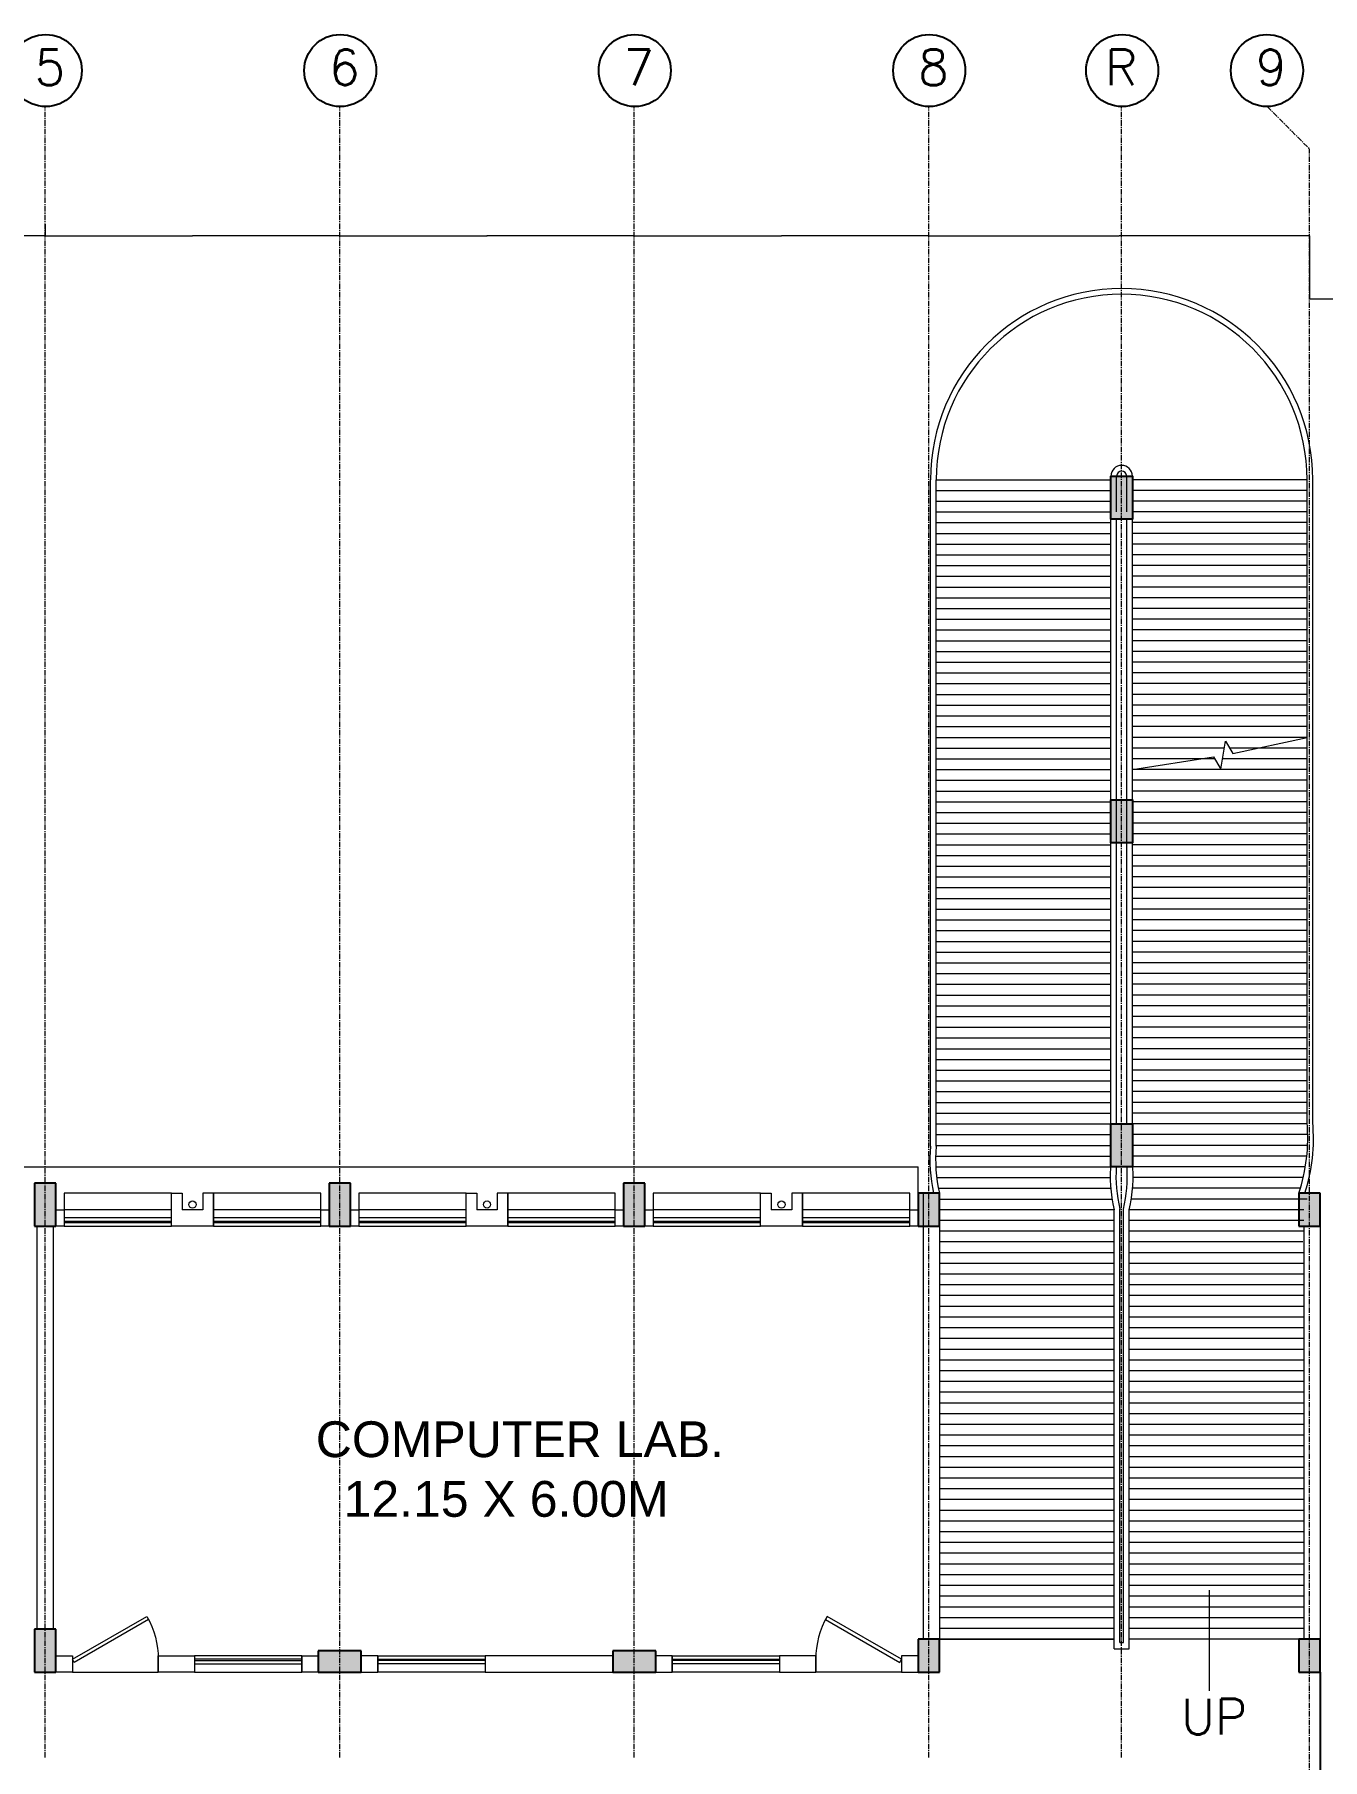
# Model space of a CAD drawing. Header units: inches. Extents: x 719368 to 6315912, y -2624014 to 446967.
# Drawn here: x 5460615 to 5478611, y -1987972 to -1963872 of the extents above; entities that cross this region are included whole.
import ezdxf
from ezdxf.lldxf.tags import DXFTag

# ---------------------------------------------------------------- set-up
doc = ezdxf.new("R2010")
doc.units = ezdxf.units.IN
doc.header["$LTSCALE"] = 20
doc.header["$MEASUREMENT"] = 0
doc.header["$PDMODE"] = 3
for name, pattern in [('CENTER', [2, 1.25, -0.25, 0.25, -0.25]), ('CENTER2', [1.125, 0.75, -0.125, 0.125, -0.125]), ('DASHED2', [0.375, 0.25, -0.125])]:
    doc.linetypes.add(name, pattern=pattern)
doc.layers.get('0').update_dxf_attribs({"color": 51, "lineweight": 30})
doc.layers.get('Defpoints').update_dxf_attribs({"lineweight": 25})
for name, color, linetype, lineweight in [('CLL LEV.', 252, 'Continuous', 18), ('COL HATCH', 254, 'Continuous', 5), ('COLUMN', 2, 'Continuous', 25), ('DIM', 7, 'Continuous', 13), ('DOOR', 43, 'Continuous', 13), ('ELEV.2', 250, 'Continuous', 20), ('FIXTURE', 15, 'DASHDOT', 9), ('GRID', 202, 'CENTER', 5), ('PROJ.', 30, 'DASHED2', 13), ('Railing', 34, 'Continuous', 20), ('ramp', 9, 'Continuous', 5), ('Text', 7, 'Continuous', 15), ('Ventilator', 6, 'DASHED', 20), ('WALL', 1, 'Continuous', 18), ('window', 71, 'Continuous', 18), ('Window-Wall', 7, 'Continuous', 20)]:
    doc.layers.add(name, color=color, linetype=linetype, lineweight=lineweight)
doc.layers.add('expension joint', color=248, linetype='Continuous')
doc.layers.add('grid text', color=140, linetype='Continuous')
doc.styles.add('L120', font='simplex.shx', dxfattribs={"height": 1})
doc.styles.add('Tabrej', font='romans.shx')
tags = doc.linetypes.add('DASHDOT', pattern=[1, 0.5, -0.25, 0, -0.25]).pattern_tags.tags
tags[10:11] = [DXFTag(74, 4), DXFTag(75, 0), DXFTag(340, '0'), DXFTag(46, 1.0), DXFTag(50, 0.0), DXFTag(44, 0.0), DXFTag(45, 0.0)]
tags[8:9] = [DXFTag(74, 4), DXFTag(75, 0), DXFTag(340, '0'), DXFTag(46, 1.0), DXFTag(50, 0.0), DXFTag(44, 0.0), DXFTag(45, 0.0)]
tags[6:7] = [DXFTag(74, 4), DXFTag(75, 0), DXFTag(340, '0'), DXFTag(46, 1.0), DXFTag(50, 0.0), DXFTag(44, 0.0), DXFTag(45, 0.0)]
tags[4:5] = [DXFTag(74, 4), DXFTag(75, 0), DXFTag(340, '0'), DXFTag(46, 1.0), DXFTag(50, 0.0), DXFTag(44, 0.0), DXFTag(45, 0.0)]
tags = doc.linetypes.add('DASHED', pattern=[0.75, 0.5, -0.25]).pattern_tags.tags
tags[6:7] = [DXFTag(74, 4), DXFTag(75, 0), DXFTag(340, '0'), DXFTag(46, 1.0), DXFTag(50, 0.0), DXFTag(44, 0.0), DXFTag(45, 0.0)]
tags[4:5] = [DXFTag(74, 4), DXFTag(75, 0), DXFTag(340, '0'), DXFTag(46, 1.0), DXFTag(50, 0.0), DXFTag(44, 0.0), DXFTag(45, 0.0)]
doc.dimstyles.new('Current Dim style', dxfattribs={"dimscale": 0.3, "dimtxt": 1.8, "dimasz": 1.199999999999999, "dimexe": 0.18, "dimexo": 1, "dimgap": 0.09, "dimtad": 0, "dimzin": 0, "dimdsep": 46, "dimtxsty": 'Tabrej', "dimcen": 0.09, "dimclrd": 256, "dimclre": 256, "dimclrt": 7, "dimadec": 0, "dimazin": 0, "dimtfac": 1, "dimtofl": 0, "dimtmove": 2, "dimatfit": 3, "dimfxl": 1, "dimtolj": 1, "dimtzin": 0, "dimlwd": -1, "dimlwe": -1, "dimarcsym": 1})
doc.dimstyles.new('DIM', dxfattribs={"dimtxt": 0.8, "dimasz": 0.4, "dimexe": 0.18, "dimexo": 0.0625, "dimgap": 0.1, "dimtad": 0, "dimdec": 3, "dimzin": 0, "dimdsep": 46, "dimtxsty": 'Tabrej', "dimcen": 0, "dimclrd": 251, "dimclre": 256, "dimclrt": 7, "dimadec": 0, "dimazin": 0, "dimtfac": 1, "dimtdec": 3, "dimtofl": 0, "dimtmove": 0, "dimatfit": 3, "dimfxl": 1, "dimtolj": 1, "dimtzin": 0, "dimlwd": -1, "dimlwe": -1, "dimarcsym": 0})

# ---------------------------------------------------------------- blocks, each defined once
blk = doc.blocks.new('1.5 M Window')
at = {"layer": 'CLL LEV.'}
for p, q in [((-0.2299999999995634, 0), (-0.4599999999991269, 0)), ((-0.4599999999991269, 0), (-0.4599999999991269, -1.5)), ((-0.4599999999991269, -1.5), (-0.2299999999995634, -1.5))]:
    blk.add_line(p, q, dxfattribs=at)
at = {"layer": 'window'}
for p, q in [((-0.0650000000005093, 0), (-0.0650000000005093, -1.5)), ((-0.0499999999992724, -1.5), (-0.0499999999992724, 0))]:
    blk.add_line(p, q, dxfattribs=at)
at = {"layer": 'Window-Wall'}
for p, q in [((0, 0), (-0.2299999999995634, 0)), ((-0.2299999999995634, 0), (-0.2299999999995634, -1.5)), ((-0.1149999999997817, 0), (-0.1149999999997817, -1.5)), ((0, -1.5), (0, 0)), ((-0.2299999999995634, -1.5), (0, -1.5))]:
    blk.add_line(p, q, dxfattribs=at)
blk = doc.blocks.new('New Shaft')
at = {"layer": 'FIXTURE'}
blk.add_circle((0.3274999999975989, -0.3024592772420078), 0.05, dxfattribs=at)
at = {"layer": 'WALL'}
for p, q in [((0.0349999999925785, 0), (0.6199999999971624, 0)), ((0.0349999999907595, -4.547e-13), (0.0349999999907595, -0.4599999999995817)), ((0.1849999999903957, -0.4600000000000364), (0.1849999999903957, -0.2300000000000182)), ((0.1849999999903957, -0.2299999999991655), (0.4699999999993452, -0.2299999999991087)), ((0.4699999999993452, -0.4599999999999796), (0.4699999999993452, -0.2299999999999613)), ((0.6199999999971624, -8.527e-13), (0.6199999999953434, -0.4600000000008322)), ((0.0349999999907595, -0.4599999999991269), (0.1849999999922147, -0.4599999999991269)), ((0.6199999999989814, -0.4599999999999796), (0.4699999999975262, -0.4599999999999796))]:
    blk.add_line(p, q, dxfattribs=at)
blk = doc.blocks.new('*U81')
for p, q in [((0, 0), (0, 5.999999999999999)), ((40, -1.474376176702208e-14), (40, 5.999999999999984))]:
    blk.add_line(p, q)
blk.add_lwpolyline([(0, 8.881784197001252e-16), (34.64101615137753, -20.00000000000001), (35.51601615137753, -18.48445554337724), (0.875, 1.515544456622766)], close=True)
blk.add_arc((0, 0), 40, 330.0000000000001, 359.9999999999999)
blk = doc.blocks.new('New Doors')
at = {"layer": 'DOOR'}
blk.add_line((0, 0.1799072477216317), (1.199381651477543, 0.1799072477216312), dxfattribs=at)
at = {"layer": 'DOOR', "xscale": 0.0299845412869386, "yscale": 0.0299845412869386, "zscale": 0.0299845412869386}
blk.add_blockref('*U81', (0, 0), dxfattribs=at)
blk = doc.blocks.new('VENTILATOR')
at = {"layer": 'Ventilator', "ltscale": 0.02}
for p, q in [((-0.180000000000291, -1.5), (-0.180000000000291, 0)), ((-0.1649999999990541, 0), (-0.1649999999990541, -1.5))]:
    blk.add_line(p, q, dxfattribs=at)
at = {"layer": 'Window-Wall'}
for p, q in [((-0.2299999999995634, 0), (0, 0)), ((-0.2299999999995634, -1.5), (-0.2299999999995634, 0)), ((-0.1149999999997817, 0), (-0.1149999999997817, -1.5)), ((0, 0), (0, -1.5)), ((-0.2299999999995634, -1.5), (0, -1.5))]:
    blk.add_line(p, q, dxfattribs=at)
blk = doc.blocks.new('C2')
at = {"layer": 'COLUMN'}
h = blk.add_hatch(color=7, dxfattribs=at)
h.dxf.hatch_style = 1
h.paths.add_polyline_path([(0.2999999999992724, 0), (0, 0), (0, -0.599999999999909), (0.2999999999992724, -0.599999999999909)])
for p, q in [((0, 0), (0, -0.599999999999909)), ((0.2999999999992724, 0), (0, 0)), ((0.2999999999992724, -0.599999999999909), (0.2999999999992724, 0)), ((0, -0.599999999999909), (0.2999999999992724, -0.599999999999909))]:
    blk.add_line(p, q, dxfattribs=at)
blk = doc.blocks.new('CU')
at = {"layer": 'WALL', "linetype": 'CENTER2'}
h = blk.add_hatch(color=256, dxfattribs=at)
h.dxf.hatch_style = 1
h.paths.add_polyline_path([(0, 0.0350000000000001), (0, -0.2650000000000004), (0.4600000000000364, -0.2650000000000004), (0.4600000000000364, 0.035)])
at = {"layer": 'COLUMN', "linetype": 'CENTER2'}
blk.add_lwpolyline([(0, 0.0350000000000001), (0, -0.2650000000000004), (0.4600000000000364, -0.2650000000000004), (0.4600000000000364, 0.035), (0, 0.0350000000000001)], dxfattribs=at)
blk = doc.blocks.new('RAMP')
at = {"layer": 'COL HATCH'}
h = blk.add_hatch(color=256, dxfattribs=at)
h.dxf.hatch_style = 1
h.paths.add_polyline_path([(2.544999999999845, -5.549940999704603), (2.844999999999573, -5.549940999704603), (2.844999999999573, -6.149940999704512), (2.544999999999845, -6.149940999704512)])
h = blk.add_hatch(color=256, dxfattribs=at)
h.dxf.hatch_style = 1
h.paths.add_polyline_path([(2.544999999999845, -10.07496367882933), (2.844999999999573, -10.07496367882933), (2.844999999999573, -10.67496367882924), (2.544999999999845, -10.67496367882924)])
h = blk.add_hatch(color=256, dxfattribs=at)
h.dxf.hatch_style = 1
h.paths.add_polyline_path([(2.544999999999845, -14.59994099970365), (2.844999999999573, -14.59994099970365), (2.844999999999573, -15.19994099970356), (2.544999999999845, -15.19994099970356)])
at = {"layer": 'COLUMN'}
for points in [[(2.544999999999845, -5.549940999704603), (2.844999999999573, -5.549940999704603), (2.844999999999573, -6.149940999704512), (2.544999999999845, -6.149940999704512)], [(2.544999999999845, -10.07496367882933), (2.844999999999573, -10.07496367882933), (2.844999999999573, -10.67496367882924), (2.544999999999845, -10.67496367882924)], [(2.544999999999845, -14.59994099970433), (2.844999999999573, -14.59994099970433), (2.844999999999573, -15.19994099970447), (2.544999999999845, -15.19994099970447)]]:
    blk.add_lwpolyline(points, close=True, dxfattribs=at)
at = {"layer": 'DIM'}
blk.add_line((2.844999999999573, -14.89998635795379), (2.844999999999573, -14.89994099970451), dxfattribs=at)
at = {"layer": 'DIM', "linetype": 'Continuous'}
blk.add_lwpolyline([(2.845000000000027, -9.649940999704057), (3.97939203238343, -9.471235521953957), (4.079054536160356, -9.643758818280247), (4.148154396251584, -9.251314148179944), (4.247816900059433, -9.423837444500776), (5.285000000000537, -9.19994099970424)], dxfattribs=at)
at = {"layer": 'Railing'}
for p, q in [((0.02499999999986358, -14.90927901941402), (0.02499999999986358, -5.599940999704557)), ((0.1049999999997908, -14.91311519592384), (0.1049999999993361, -5.59994099970433)), ((2.5450000000003, -14.66998635795377), (2.5450000000003, -5.549940999704603)), ((2.625000000000227, -6.049940999704603), (2.625000000000682, -5.549940999704603)), ((2.765000000000555, -6.049940999704603), (2.7650000000001, -5.549940999704603)), ((2.844999999999573, -14.66998635795377), (2.844999999999573, -5.549940999704603)), ((5.285000000000082, -14.58274821345273), (5.284999999999627, -5.59994099970433)), ((5.365000000000009, -14.5791782044773), (5.364999999999554, -5.59994099970433)), ((2.625000000000227, -14.59994099970478), (2.625000000000682, -6.149940999704512)), ((2.764999999999645, -14.59994099970478), (2.7650000000001, -6.149940999704512)), ((2.590000000000373, -21.93466694166406), (2.590000000002192, -15.7999409997046)), ((2.6700000000003, -21.84766694166407), (2.670000000002119, -15.7906936673771)), ((2.719999999999573, -21.84766694166316), (2.720000000001392, -15.79069366735663)), ((2.7999999999995, -21.93466694166315), (2.800000000001319, -15.7999409997046)), ((2.670000000002119, -21.84766694166407), (2.719999999999573, -21.84766694166362)), ((2.590000000000373, -21.93466694166406), (2.7999999999995, -21.93466694166315))]:
    blk.add_line(p, q, dxfattribs=at)
for centre, radius, start, end in [((2.694999999999936, -5.599940999704557), 2.670000000000146, 0, 180), ((2.694999999999936, -5.599940999704557), 2.590000000000146, 0, 180), ((2.694999999999936, -5.549940999704603), 0.149999999999709, 0, 180), ((2.694999999999936, -5.549940999704603), 0.06999999999970896, 0, 180), ((2.097740560993998, -15.10657632476293), 2.082109425531868, 174.5625870275949, 192.8598835773502), ((2.097740560993998, -15.10657632476293), 2.002109425531868, 174.4549341612669, 193.3830958196386), ((4.617740563830239, -15.32728363351177), 2.082109425531868, 174.5625878510982, 193.122318405068), ((0.7722594361696338, -15.32728363351177), 2.082109425531868, 346.8776815949603, 5.437412148901779), ((4.617740563830239, -15.32728363351177), 2.002109425531868, 176.3532842853824, 193.3830958196386), ((0.7722594361696338, -15.32728363351177), 2.002109425531868, 346.6169041809775, 3.646715714617573)]:
    blk.add_arc(centre, radius, start, end, dxfattribs=at)
at = {"layer": 'Railing', "linetype": 'Continuous'}
for radius, start, end in [(2.430915487403155, 341.5595069529049, 5.152002117806886), (2.510915487403155, 342.1671384378512, 5.069209617217692)]:
    blk.add_arc((2.863905474404646, -14.80104023123633), radius, start, end, dxfattribs=at)
at = {"layer": 'ramp', "linetype": 'DASHED'}
for p, q in [((0.1049999999997908, -5.59994099970433), (2.5450000000003, -5.59994099970433)), ((0.1049999999997908, -5.749940999704421), (2.5450000000003, -5.749940999704421)), ((5.285000000000082, -5.59994099970433), (2.844999999999573, -5.59994099970433)), ((5.285000000000082, -5.749940999704421), (2.844999999999573, -5.749940999704421)), ((0.1049999999997908, -5.899940999704512), (2.5450000000003, -5.899940999704512)), ((5.285000000000082, -5.899940999704512), (2.844999999999573, -5.899940999704512)), ((0.1049999999997908, -6.049940999704603), (2.5450000000003, -6.049940999704603)), ((0.1049999999997908, -6.199940999704239), (2.5450000000003, -6.199940999704239)), ((5.285000000000082, -6.049940999704603), (2.844999999999573, -6.049940999704603)), ((5.285000000000082, -6.199940999704239), (2.844999999999573, -6.199940999704239)), ((0.1049999999997908, -6.34994099970433), (2.5450000000003, -6.34994099970433)), ((0.1049999999997908, -6.499940999704421), (2.5450000000003, -6.499940999704421)), ((5.285000000000082, -6.34994099970433), (2.844999999999573, -6.34994099970433)), ((5.285000000000082, -6.499940999704421), (2.844999999999573, -6.499940999704421)), ((0.1049999999997908, -6.649940999704512), (2.5450000000003, -6.649940999704512)), ((5.285000000000082, -6.649940999704512), (2.844999999999573, -6.649940999704512)), ((0.1049999999997908, -6.799940999704603), (2.5450000000003, -6.799940999704603)), ((0.1049999999997908, -6.949940999704239), (2.5450000000003, -6.949940999704239)), ((5.285000000000082, -6.799940999704603), (2.844999999999573, -6.799940999704603)), ((5.285000000000082, -6.949940999704239), (2.844999999999573, -6.949940999704239)), ((0.1049999999997908, -7.09994099970433), (2.5450000000003, -7.09994099970433)), ((5.285000000000082, -7.09994099970433), (2.844999999999573, -7.09994099970433)), ((0.1049999999997908, -7.249940999704421), (2.5450000000003, -7.249940999704421)), ((0.1049999999997908, -7.399940999704512), (2.5450000000003, -7.399940999704512)), ((5.285000000000082, -7.249940999704421), (2.844999999999573, -7.249940999704421)), ((5.285000000000082, -7.399940999704512), (2.844999999999573, -7.399940999704512)), ((0.1049999999997908, -7.549940999704603), (2.5450000000003, -7.549940999704603)), ((0.1049999999997908, -7.699940999704239), (2.5450000000003, -7.699940999704239)), ((5.285000000000082, -7.549940999704603), (2.844999999999573, -7.549940999704603)), ((5.285000000000082, -7.699940999704239), (2.844999999999573, -7.699940999704239)), ((0.1049999999997908, -7.84994099970433), (2.5450000000003, -7.84994099970433)), ((5.285000000000082, -7.84994099970433), (2.844999999999573, -7.84994099970433)), ((0.1049999999997908, -7.999940999704421), (2.5450000000003, -7.999940999704421)), ((0.1049999999997908, -8.149940999704512), (2.5450000000003, -8.149940999704512)), ((5.285000000000082, -7.999940999704421), (2.844999999999573, -7.999940999704421)), ((5.285000000000082, -8.149940999704512), (2.844999999999573, -8.149940999704512)), ((0.1049999999997908, -8.299940999704603), (2.5450000000003, -8.299940999704603)), ((5.285000000000082, -8.299940999704603), (2.844999999999573, -8.299940999704603)), ((0.1049999999997908, -8.44994099970424), (2.5450000000003, -8.44994099970424)), ((0.1049999999997908, -8.59994099970433), (2.5450000000003, -8.59994099970433)), ((5.285000000000082, -8.44994099970424), (2.844999999999573, -8.44994099970424)), ((5.285000000000082, -8.59994099970433), (2.844999999999573, -8.59994099970433)), ((0.1049999999997908, -8.749940999704421), (2.5450000000003, -8.749940999704421)), ((0.1049999999997908, -8.899940999704512), (2.5450000000003, -8.899940999704512)), ((5.285000000000082, -8.749940999704421), (2.844999999999573, -8.749940999704421)), ((5.285000000000082, -8.899940999704512), (2.844999999999573, -8.899940999704512)), ((0.1049999999997908, -9.049940999704603), (2.5450000000003, -9.049940999704603)), ((5.285000000000082, -9.049940999704603), (2.844999999999573, -9.049940999704603)), ((0.1049999999997908, -9.19994099970424), (2.5450000000003, -9.19994099970424)), ((0.1049999999997908, -9.34994099970433), (2.5450000000003, -9.34994099970433)), ((5.285000000000082, -9.19994099970424), (2.844999999999573, -9.19994099970424)), ((4.1307886319521, -9.34994099970433), (2.844999999999573, -9.34994099970433)), ((0.1049999999997908, -9.499940999704421), (2.5450000000003, -9.499940999704421)), ((3.995974487307876, -9.499940999704421), (2.844999999999573, -9.499940999704421)), ((0.1049999999997908, -9.649940999704512), (2.5450000000003, -9.649940999704512)), ((0.1049999999997908, -9.799940999704603), (2.5450000000003, -9.799940999704603)), ((0.1049999999997908, -9.94994099970424), (2.5450000000003, -9.94994099970424)), ((0.1049999999997908, -10.09994099970433), (2.5450000000003, -10.09994099970433)), ((0.1049999999997908, -10.24994099970442), (2.5450000000003, -10.24994099970442)), ((0.1049999999997908, -10.39994099970451), (2.5450000000003, -10.39994099970451)), ((0.1049999999997908, -10.5499409997046), (2.5450000000003, -10.5499409997046)), ((0.1049999999997908, -10.69994099970424), (2.5450000000003, -10.69994099970424)), ((0.1049999999997908, -10.84994099970433), (2.5450000000003, -10.84994099970433)), ((0.1049999999997908, -10.99994099970442), (2.5450000000003, -10.99994099970442)), ((0.1049999999997908, -11.14994099970451), (2.5450000000003, -11.14994099970451)), ((0.1049999999997908, -11.2999409997046), (2.5450000000003, -11.2999409997046)), ((0.1049999999997908, -11.44994099970424), (2.5450000000003, -11.44994099970424)), ((0.1049999999997908, -11.59994099970433), (2.5450000000003, -11.59994099970433)), ((0.1049999999997908, -11.74994099970442), (2.5450000000003, -11.74994099970442)), ((0.1049999999997908, -11.89994099970451), (2.5450000000003, -11.89994099970451)), ((0.1049999999997908, -12.0499409997046), (2.5450000000003, -12.0499409997046)), ((0.1049999999997908, -12.19994099970424), (2.5450000000003, -12.19994099970424)), ((0.1049999999997908, -12.34994099970433), (2.5450000000003, -12.34994099970433)), ((0.1049999999997908, -12.49994099970442), (2.5450000000003, -12.49994099970442)), ((0.1049999999997908, -12.64994099970451), (2.5450000000003, -12.64994099970451)), ((0.1049999999997908, -12.7999409997046), (2.5450000000003, -12.7999409997046)), ((0.1049999999997908, -12.94994099970424), (2.5450000000003, -12.94994099970424)), ((0.1049999999997908, -13.09994099970433), (2.5450000000003, -13.09994099970433)), ((0.1049999999997908, -13.24994099970442), (2.5450000000003, -13.24994099970442)), ((0.1049999999997908, -13.39994099970451), (2.5450000000003, -13.39994099970451)), ((0.1049999999997908, -13.5499409997046), (2.5450000000003, -13.5499409997046)), ((0.1049999999997908, -13.69994099970469), (2.5450000000003, -13.69994099970469)), ((0.1049999999997908, -13.84994099970478), (2.5450000000003, -13.84994099970478)), ((0.1049999999997908, -13.99994099970442), (2.5450000000003, -13.99994099970442)), ((0.1049999999997908, -14.14994099970451), (2.5450000000003, -14.14994099970451)), ((0.1049999999997908, -14.2999409997046), (2.5450000000003, -14.2999409997046)), ((0.1049999999997908, -14.44994099970469), (2.5450000000003, -14.44994099970469)), ((0.1049999999997908, -14.59994099970478), (2.5450000000003, -14.59994099970478)), ((0.1049999999997908, -14.74994099970442), (2.5450000000003, -14.74994099970442)), ((0.1049999999997908, -14.89994099970451), (2.5450000000003, -14.89994099970451)), ((0.1049999999997908, -15.0499409997046), (2.5450000000003, -15.0499409997046)), ((0.1049999999997908, -15.19994099970469), (2.539528949604801, -15.19994099970469)), ((0.1104771695952422, -15.34994099970478), (2.535754419868908, -15.34994099970478)), ((0.1346546269830924, -15.49994099970442), (2.5450000000003, -15.49994099970442)), ((0.1499999999998636, -15.64994099970451), (2.560783616314666, -15.64994099970451)), ((2.590000000000373, -15.7999409997046), (0.1499999999998636, -15.7999409997046)), ((2.590000000000373, -15.94994099970469), (0.1499999999998636, -15.94994099970469)), ((2.590000000000373, -16.09994099970478), (0.1499999999998636, -16.09994099970478)), ((2.590000000000373, -16.24994099970488), (0.1499999999998636, -16.24994099970488)), ((2.590000000000373, -16.39994099970451), (0.1499999999998636, -16.39994099970451)), ((2.590000000000373, -16.5499409997046), (0.1499999999998636, -16.5499409997046)), ((2.590000000000373, -16.69994099970469), (0.1499999999998636, -16.69994099970469)), ((2.590000000000373, -16.84994099970478), (0.1499999999998636, -16.84994099970478)), ((2.590000000000373, -16.99994099970488), (0.1499999999998636, -16.99994099970488)), ((2.590000000000373, -17.14994099970451), (0.1499999999998636, -17.14994099970451)), ((2.590000000000373, -17.2999409997046), (0.1499999999998636, -17.2999409997046)), ((2.590000000000373, -17.44994099970469), (0.1499999999998636, -17.44994099970469)), ((2.590000000000373, -17.59994099970478), (0.1499999999998636, -17.59994099970478)), ((2.590000000000373, -17.74994099970488), (0.1499999999998636, -17.74994099970488)), ((2.590000000000373, -17.89994099970451), (0.1499999999998636, -17.89994099970451)), ((2.590000000000373, -18.0499409997046), (0.1499999999998636, -18.0499409997046)), ((2.590000000000373, -18.19994099970469), (0.1499999999998636, -18.19994099970469)), ((2.590000000000373, -18.34994099970478), (0.1499999999998636, -18.34994099970478)), ((2.590000000000373, -18.49994099970488), (0.1499999999998636, -18.49994099970488)), ((2.590000000000373, -18.64994099970451), (0.1499999999998636, -18.64994099970451)), ((2.590000000000373, -18.7999409997046), (0.1499999999998636, -18.7999409997046)), ((2.590000000000373, -18.94994099970469), (0.1499999999998636, -18.94994099970469)), ((2.590000000000373, -19.09994099970478), (0.1499999999998636, -19.09994099970478)), ((2.590000000000373, -19.24994099970488), (0.1499999999998636, -19.24994099970488)), ((2.590000000000373, -19.39994099970451), (0.1499999999998636, -19.39994099970451)), ((2.590000000000373, -19.5499409997046), (0.1499999999998636, -19.5499409997046)), ((2.590000000000373, -19.69994099970469), (0.1499999999998636, -19.69994099970469)), ((2.590000000000373, -19.84994099970478), (0.1499999999998636, -19.84994099970478)), ((2.590000000000373, -19.99994099970488), (0.1499999999998636, -19.99994099970488)), ((2.590000000000373, -20.14994099970451), (0.1499999999998636, -20.14994099970451)), ((2.590000000000373, -20.2999409997046), (0.1499999999998636, -20.2999409997046)), ((2.590000000000373, -20.44994099970469), (0.1499999999998636, -20.44994099970469)), ((2.590000000000373, -20.59994099970478), (0.1499999999998636, -20.59994099970478)), ((2.590000000000373, -20.74994099970488), (0.1499999999998636, -20.74994099970488)), ((2.590000000000373, -20.89994099970451), (0.1499999999998636, -20.89994099970451)), ((2.590000000000373, -21.0499409997046), (0.1499999999998636, -21.0499409997046)), ((2.590000000000373, -21.19994099970469), (0.1499999999998636, -21.19994099970469)), ((2.590000000000373, -21.34994099970478), (0.1499999999998636, -21.34994099970478)), ((2.590000000000373, -21.49994099970488), (0.1499999999998636, -21.49994099970488)), ((2.590000000000373, -21.64994099970451), (0.1499999999998636, -21.64994099970451)), ((0.1499999999998636, -21.7999409997046), (2.590000000000373, -21.7999409997046)), ((2.590000000000373, -21.7999409997046), (0.1499999999998636, -21.7999409997046))]:
    blk.add_line(p, q, dxfattribs=at)
at = {"layer": 'ramp'}
for p, q in [((5.285000000000082, -9.34994099970433), (4.205128724792985, -9.34994099970433)), ((5.285000000000082, -9.499940999704421), (4.104377318961042, -9.499940999704421)), ((5.285000000000082, -9.649940999704512), (2.844999999999573, -9.649940999704512)), ((5.285000000000082, -9.799940999704603), (2.844999999999573, -9.799940999704603)), ((5.285000000000082, -9.94994099970424), (2.844999999999573, -9.94994099970424)), ((5.285000000000082, -10.09994099970433), (2.844999999999573, -10.09994099970433)), ((5.285000000000082, -10.24994099970442), (2.844999999999573, -10.24994099970442)), ((5.285000000000082, -10.39994099970451), (2.844999999999573, -10.39994099970451)), ((5.285000000000082, -10.5499409997046), (2.844999999999573, -10.5499409997046)), ((5.285000000000082, -10.69994099970424), (2.844999999999573, -10.69994099970424)), ((5.285000000000082, -10.84994099970433), (2.844999999999573, -10.84994099970433)), ((5.285000000000082, -10.99994099970442), (2.844999999999573, -10.99994099970442)), ((5.285000000000082, -11.14994099970451), (2.844999999999573, -11.14994099970451)), ((5.285000000000082, -11.2999409997046), (2.844999999999573, -11.2999409997046)), ((5.285000000000082, -11.44994099970424), (2.844999999999573, -11.44994099970424)), ((5.285000000000082, -11.59994099970433), (2.844999999999573, -11.59994099970433)), ((5.285000000000082, -11.74994099970442), (2.844999999999573, -11.74994099970442)), ((5.285000000000082, -11.89994099970451), (2.844999999999573, -11.89994099970451)), ((5.285000000000082, -12.0499409997046), (2.844999999999573, -12.0499409997046)), ((5.285000000000082, -12.19994099970424), (2.844999999999573, -12.19994099970424)), ((5.285000000000082, -12.34994099970433), (2.844999999999573, -12.34994099970433)), ((5.285000000000082, -12.49994099970442), (2.844999999999573, -12.49994099970442)), ((5.285000000000082, -12.64994099970451), (2.844999999999573, -12.64994099970451)), ((5.285000000000082, -12.7999409997046), (2.844999999999573, -12.7999409997046)), ((5.285000000000082, -12.94994099970424), (2.844999999999573, -12.94994099970424)), ((5.285000000000082, -13.09994099970433), (2.844999999999573, -13.09994099970433)), ((5.285000000000082, -13.24994099970442), (2.844999999999573, -13.24994099970442)), ((5.285000000000082, -13.39994099970451), (2.844999999999573, -13.39994099970451)), ((5.285000000000082, -13.5499409997046), (2.844999999999573, -13.5499409997046)), ((5.285000000000082, -13.69994099970469), (2.844999999999573, -13.69994099970469)), ((5.285000000000082, -13.84994099970478), (2.844999999999573, -13.84994099970478)), ((5.285000000000082, -13.99994099970442), (2.844999999999573, -13.99994099970442)), ((5.285000000000082, -14.14994099970451), (2.844999999999573, -14.14994099970451)), ((5.285000000000082, -14.2999409997046), (2.844999999999573, -14.2999409997046)), ((5.285000000000082, -14.44994099970469), (2.844999999999573, -14.44994099970469)), ((5.285000000000082, -14.59994099970478), (2.844999999999573, -14.59994099970478)), ((5.294283834955195, -14.74994099970442), (2.844999999999573, -14.74994099970442)), ((5.292808260621541, -14.89994099970451), (2.844999999999573, -14.89994099970451)), ((5.285000000000082, -15.0499409997046), (2.844999999999573, -15.0499409997046)), ((5.261868836053736, -15.19994099970469), (2.850471050395072, -15.19994099970469)), ((5.232039350111563, -15.34994099970478), (2.854245580130964, -15.34994099970478)), ((5.285000000000082, -15.64994099970451), (2.829216383685207, -15.64994099970451)), ((5.192185488220048, -15.49994099970442), (2.844999999999573, -15.49994099970442)), ((5.240000000000009, -15.7999409997046), (2.7999999999995, -15.7999409997046)), ((5.240000000000009, -15.94994099970469), (2.7999999999995, -15.94994099970469)), ((5.240000000000009, -16.09994099970478), (2.7999999999995, -16.09994099970478)), ((5.228720270113854, -16.24994099970488), (2.7999999999995, -16.24994099970488)), ((5.240000000000009, -16.39994099970451), (2.7999999999995, -16.39994099970451)), ((5.240000000000009, -16.5499409997046), (2.7999999999995, -16.5499409997046)), ((5.240000000000009, -16.69994099970469), (2.7999999999995, -16.69994099970469)), ((5.240000000000009, -16.84994099970478), (2.7999999999995, -16.84994099970478)), ((5.240000000000009, -16.99994099970488), (2.7999999999995, -16.99994099970488)), ((5.240000000000009, -17.14994099970451), (2.7999999999995, -17.14994099970451)), ((5.240000000000009, -17.2999409997046), (2.7999999999995, -17.2999409997046)), ((5.240000000000009, -17.44994099970469), (2.7999999999995, -17.44994099970469)), ((5.240000000000009, -17.59994099970478), (2.7999999999995, -17.59994099970478)), ((5.240000000000009, -17.74994099970488), (2.7999999999995, -17.74994099970488)), ((5.240000000000009, -17.89994099970451), (2.7999999999995, -17.89994099970451)), ((5.240000000000009, -18.0499409997046), (2.7999999999995, -18.0499409997046)), ((5.240000000000009, -18.19994099970469), (2.7999999999995, -18.19994099970469)), ((5.240000000000009, -18.34994099970478), (2.7999999999995, -18.34994099970478)), ((5.240000000000009, -18.49994099970488), (2.7999999999995, -18.49994099970488)), ((5.240000000000009, -18.64994099970451), (2.7999999999995, -18.64994099970451)), ((5.240000000000009, -18.7999409997046), (2.7999999999995, -18.7999409997046)), ((5.240000000000009, -18.94994099970469), (2.7999999999995, -18.94994099970469)), ((5.240000000000009, -19.09994099970478), (2.7999999999995, -19.09994099970478)), ((5.240000000000009, -19.24994099970488), (2.7999999999995, -19.24994099970488)), ((5.240000000000009, -19.39994099970451), (2.7999999999995, -19.39994099970451)), ((5.240000000000009, -19.5499409997046), (2.7999999999995, -19.5499409997046)), ((5.240000000000009, -19.69994099970469), (2.7999999999995, -19.69994099970469)), ((5.240000000000009, -19.84994099970478), (2.7999999999995, -19.84994099970478)), ((5.240000000000009, -19.99994099970488), (2.7999999999995, -19.99994099970488)), ((5.240000000000009, -20.14994099970451), (2.7999999999995, -20.14994099970451)), ((5.240000000000009, -20.2999409997046), (2.7999999999995, -20.2999409997046)), ((5.240000000000009, -20.44994099970469), (2.7999999999995, -20.44994099970469)), ((5.240000000000009, -20.59994099970478), (2.7999999999995, -20.59994099970478)), ((5.240000000000009, -20.74994099970488), (2.7999999999995, -20.74994099970488)), ((5.240000000000009, -20.89994099970451), (2.7999999999995, -20.89994099970451)), ((5.240000000000009, -21.0499409997046), (2.7999999999995, -21.0499409997046)), ((5.240000000000009, -21.19994099970469), (2.7999999999995, -21.19994099970469)), ((5.240000000000009, -21.34994099970478), (2.7999999999995, -21.34994099970478)), ((5.240000000000009, -21.49994099970488), (2.7999999999995, -21.49994099970488)), ((5.240000000000009, -21.64994099970451), (2.7999999999995, -21.64994099970451)), ((5.240000000000009, -21.7999409997046), (2.7999999999995, -21.7999409997046))]:
    blk.add_line(p, q, dxfattribs=at)
at = {"layer": 'WALL'}
for p, q in [((-0.07999999999969987, -15.56998635795387), (-0.07999999999969987, -21.7999409997046)), ((0.1499999999998636, -15.56998635795387), (0.1499999999998636, -21.7999409997046)), ((5.470000000003211, -15.56998635795205), (5.470000000003211, -21.7999409997046)), ((5.240000000000009, -16.02998635795208), (5.240000000000009, -21.7999409997046))]:
    blk.add_line(p, q, dxfattribs=at)
at = {"layer": 'COLUMN', "rotation": 270}
for p in [(0.1150000000000091, -15.56998635795387), (5.435000000027003, -15.56998635795205), (0.1150000000000091, -21.7999409997046), (5.435000000027003, -21.7999409997046)]:
    blk.add_blockref('CU', p, dxfattribs=at)
blk = doc.blocks.new('*D749')
at = {"layer": 'Defpoints', "color": 0, "transparency": 16777216}
for p in [(5460764.950390723, -1966523.387291303), (5460764.950390723, -1966687.13788735), (5456649.950391676, -1966791.008742204)]:
    blk.add_point(p, dxfattribs=at)
at = {"layer": 'DIM', "transparency": 16777216}
for p, q in [((5460764.950390723, -1966523.449791303), (5460764.950390723, -1966687.31788735)), ((5456649.950391676, -1966790.946242204), (5456649.950391676, -1966686.95788735))]:
    blk.add_line(p, q, dxfattribs=at)
at = {"layer": 'DIM', "color": 251, "transparency": 16777216}
for p, q in [((5456650.450391676, -1966687.13788735), (5458705.636105485, -1966687.13788735)), ((5460764.450390723, -1966687.13788735), (5458709.264676914, -1966687.13788735))]:
    blk.add_line(p, q, dxfattribs=at)
for points in [[(5456650.450391676, -1966687.054554016), (5456650.450391676, -1966687.221220683), (5456649.950391676, -1966687.13788735)], [(5460764.450390723, -1966687.054554016), (5460764.450390723, -1966687.221220683), (5460764.950390723, -1966687.13788735)]]:
    blk.add_solid(points, dxfattribs=at)
at = {"layer": 'DIM', "color": 7, "transparency": 16777216, "insert": (5458707.450391199, -1966687.13788735), "char_height": 0.5, "attachment_point": 5, "style": 'Tabrej'}
blk.add_mtext('\\A1;4115.000', dxfattribs=at)
blk = doc.blocks.new('*D750')
at = {"layer": 'Defpoints', "color": 0, "transparency": 16777216}
for p in [(5460764.950390723, -1966523.387291303), (5464879.950336363, -1966687.13788735), (5464879.950336363, -1966687.13788735)]:
    blk.add_point(p, dxfattribs=at)
at = {"layer": 'DIM', "transparency": 16777216}
for p, q in [((5460764.950390723, -1966523.449791303), (5460764.950390723, -1966687.31788735)), ((5464879.950336363, -1966687.07538735), (5464879.950336363, -1966686.95788735))]:
    blk.add_line(p, q, dxfattribs=at)
at = {"layer": 'DIM', "color": 251, "transparency": 16777216}
for p, q in [((5460765.450390723, -1966687.13788735), (5462820.636077829, -1966687.13788735)), ((5464879.450336363, -1966687.13788735), (5462824.264649257, -1966687.13788735))]:
    blk.add_line(p, q, dxfattribs=at)
for points in [[(5460765.450390723, -1966687.054554016), (5460765.450390723, -1966687.221220683), (5460764.950390723, -1966687.13788735)], [(5464879.450336363, -1966687.054554016), (5464879.450336363, -1966687.221220683), (5464879.950336363, -1966687.13788735)]]:
    blk.add_solid(points, dxfattribs=at)
at = {"layer": 'DIM', "color": 7, "transparency": 16777216, "insert": (5462822.450363543, -1966687.13788735), "char_height": 0.5, "attachment_point": 5, "style": 'Tabrej'}
blk.add_mtext('\\A1;4115.000', dxfattribs=at)
blk = doc.blocks.new('*D751')
at = {"layer": 'Defpoints', "color": 0, "transparency": 16777216}
for p in [(5464879.950336363, -1966687.13788735), (5468994.950335409, -1966687.13788735), (5468994.950335409, -1966687.13788735)]:
    blk.add_point(p, dxfattribs=at)
at = {"layer": 'DIM', "transparency": 16777216}
for p, q in [((5464879.950336363, -1966687.07538735), (5464879.950336363, -1966686.95788735)), ((5468994.950335409, -1966687.07538735), (5468994.950335409, -1966686.95788735))]:
    blk.add_line(p, q, dxfattribs=at)
at = {"layer": 'DIM', "color": 251, "transparency": 16777216}
for p, q in [((5464880.450336363, -1966687.13788735), (5466935.636050172, -1966687.13788735)), ((5468994.450335409, -1966687.13788735), (5466939.264621601, -1966687.13788735))]:
    blk.add_line(p, q, dxfattribs=at)
for points in [[(5464880.450336363, -1966687.054554016), (5464880.450336363, -1966687.221220683), (5464879.950336363, -1966687.13788735)], [(5468994.450335409, -1966687.054554016), (5468994.450335409, -1966687.221220683), (5468994.950335409, -1966687.13788735)]]:
    blk.add_solid(points, dxfattribs=at)
at = {"layer": 'DIM', "color": 7, "transparency": 16777216, "insert": (5466937.450335886, -1966687.13788735), "char_height": 0.5, "attachment_point": 5, "style": 'Tabrej'}
blk.add_mtext('\\A1;4115.000', dxfattribs=at)
blk = doc.blocks.new('*D752')
at = {"layer": 'Defpoints', "color": 0, "transparency": 16777216}
for p in [(5468994.950335409, -1966687.13788735), (5473109.950279143, -1966687.13788735), (5473109.950279143, -1966687.13788735)]:
    blk.add_point(p, dxfattribs=at)
at = {"layer": 'DIM', "transparency": 16777216}
for p, q in [((5468994.950335409, -1966687.07538735), (5468994.950335409, -1966686.95788735)), ((5473109.950279143, -1966687.07538735), (5473109.950279143, -1966686.95788735))]:
    blk.add_line(p, q, dxfattribs=at)
at = {"layer": 'DIM', "color": 251, "transparency": 16777216}
for p, q in [((5468995.450335409, -1966687.13788735), (5471050.636021562, -1966687.13788735)), ((5473109.450279143, -1966687.13788735), (5471054.26459299, -1966687.13788735))]:
    blk.add_line(p, q, dxfattribs=at)
for points in [[(5468995.450335409, -1966687.054554016), (5468995.450335409, -1966687.221220683), (5468994.950335409, -1966687.13788735)], [(5473109.450279143, -1966687.054554016), (5473109.450279143, -1966687.221220683), (5473109.950279143, -1966687.13788735)]]:
    blk.add_solid(points, dxfattribs=at)
at = {"layer": 'DIM', "color": 7, "transparency": 16777216, "insert": (5471052.450307276, -1966687.13788735), "char_height": 0.5, "attachment_point": 5, "style": 'Tabrej'}
blk.add_mtext('\\A1;4115.000', dxfattribs=at)
blk = doc.blocks.new('*D753')
at = {"layer": 'Defpoints', "color": 0, "transparency": 16777216}
for p in [(5473109.950279143, -1966687.13788735), (5478429.950280096, -1966687.13788735), (5478429.950280096, -1966687.13788735)]:
    blk.add_point(p, dxfattribs=at)
at = {"layer": 'DIM', "transparency": 16777216}
for p, q in [((5473109.950279143, -1966687.07538735), (5473109.950279143, -1966686.95788735)), ((5478429.950280096, -1966687.07538735), (5478429.950280096, -1966686.95788735))]:
    blk.add_line(p, q, dxfattribs=at)
at = {"layer": 'DIM', "color": 251, "transparency": 16777216}
for p, q in [((5473110.350279143, -1966687.13788735), (5475768.135993905, -1966687.13788735)), ((5478429.550280096, -1966687.13788735), (5475771.764565334, -1966687.13788735))]:
    blk.add_line(p, q, dxfattribs=at)
for points in [[(5473110.350279143, -1966687.071220683), (5473110.350279143, -1966687.204554016), (5473109.950279143, -1966687.13788735)], [(5478429.550280096, -1966687.071220683), (5478429.550280096, -1966687.204554016), (5478429.950280096, -1966687.13788735)]]:
    blk.add_solid(points, dxfattribs=at)
at = {"layer": 'DIM', "color": 7, "transparency": 16777216, "insert": (5475769.95027962, -1966687.13788735), "char_height": 0.5, "attachment_point": 5, "style": 'Tabrej'}
blk.add_mtext('\\A1;5320.000', dxfattribs=at)
blk = doc.blocks.new('*D754')
at = {"layer": 'Defpoints', "color": 0, "transparency": 16777216}
for p in [(5478429.950280096, -1966687.13788735), (5478792.450280096, -1966687.13788735), (5478792.450280096, -1967567.590635171)]:
    blk.add_point(p, dxfattribs=at)
at = {"layer": 'DIM', "transparency": 16777216}
for p, q in [((5478429.950280096, -1966687.20038735), (5478429.950280096, -1967567.770635171)), ((5478792.450280096, -1966687.20038735), (5478792.450280096, -1967567.770635171))]:
    blk.add_line(p, q, dxfattribs=at)
at = {"layer": 'DIM', "color": 251, "transparency": 16777216}
for p, q in [((5478430.450280096, -1967567.590635171), (5478791.950280096, -1967567.590635171)), ((5480734.49619045, -1967567.590635171), (5478792.450280096, -1967567.590635171))]:
    blk.add_line(p, q, dxfattribs=at)
for points in [[(5478430.450280096, -1967567.507301838), (5478430.450280096, -1967567.673968505), (5478429.950280096, -1967567.590635171)], [(5478791.950280096, -1967567.507301838), (5478791.950280096, -1967567.673968505), (5478792.450280096, -1967567.590635171)]]:
    blk.add_solid(points, dxfattribs=at)
at = {"layer": 'DIM', "color": 7, "transparency": 16777216, "insert": (5480736.072380926, -1967567.590635171), "char_height": 0.5, "attachment_point": 5, "style": 'Tabrej'}
blk.add_mtext('\\A1;362.500', dxfattribs=at)

msp = doc.modelspace()

# ---------------------------------------------------------------- linework, layer by layer
at = {"layer": 'expension joint'}
msp.add_line((5478579.950279774, -1986751.786329382), (5478579.950279774, -1990101.786329381), dxfattribs=at)
at = {"layer": 'GRID', "ltscale": 3}
for p, q in [((5460764.950390723, -1987946.146256795), (5460764.950390723, -1964879.520871988)), ((5464879.950336363, -1987946.146256795), (5464879.950336363, -1964879.520871988)), ((5468994.950335409, -1987946.146256795), (5468994.950335409, -1964879.520871988)), ((5473109.950279143, -1987946.146256795), (5473109.950279143, -1964879.520871988))]:
    msp.add_line(p, q, dxfattribs=at)
at = {"layer": 'GRID', "color": 5, "ltscale": 3}
msp.add_line((5475804.950280096, -1987946.146256795), (5475804.950280096, -1964879.520871988), dxfattribs=at)
at = {"layer": 'GRID', "color": 190, "ltscale": 3}
for p in [(5477838.646942046, -1964879.556054941), (5478429.950280096, -2014013.190464845)]:
    msp.add_line(p, (5478429.950280096, -1965470.859393468), dxfattribs=at)
at = {"layer": 'grid text'}
for centre in [(5460771.758736517, -1964375.960502019), (5464886.758681204, -1964375.960502019), (5469001.758681204, -1964375.960502019), (5473116.758625891, -1964375.960502019)]:
    msp.add_circle(centre, 503.6063937004656, dxfattribs=at)
at = {"layer": 'grid text', "color": 5}
msp.add_circle((5475811.758625891, -1964375.960502019), 503.6063937004656, dxfattribs=at)
at = {"layer": 'grid text', "color": 190}
msp.add_circle((5477835.342579748, -1964375.960502019), 503.6063937004656, dxfattribs=at)
at = {"layer": 'PROJ.'}
msp.add_line((5452684.950446614, -1979691.763650262), (5472959.950279748, -1979691.763650262), dxfattribs=at)
at = {"layer": 'PROJ.', "ltscale": 0.05}
msp.add_line((5472959.950279748, -1980291.831687632), (5472959.950279748, -1979691.763650262), dxfattribs=at)
at = {"layer": 'WALL'}
for p, q in [((5460649.950391014, -1986151.786329384), (5460649.950391014, -1980521.786329385)), ((5460879.950391014, -1986151.786329384), (5460879.950391014, -1980521.786329385))]:
    msp.add_line(p, q, dxfattribs=at)
for points in [[(5461029.950391016, -1980291.786329385), (5461029.950391016, -1980521.786329385), (5460914.950391014, -1980521.786329385), (5460914.950391014, -1980291.786329385), (5461029.950391016, -1980291.786329385)], [(5461029.950390999, -1980291.809008507), (5461029.950390999, -1980521.809008506), (5460914.950390997, -1980521.809008506), (5460914.950390997, -1980291.809008507), (5461029.950390999, -1980291.809008507)], [(5464729.950335381, -1980291.809008509), (5464729.950335381, -1980521.809008508), (5464614.950335379, -1980521.809008508), (5464614.950335379, -1980291.809008509), (5464729.950335381, -1980291.809008509)], [(5465144.950390999, -1980291.809008507), (5465144.950390999, -1980521.809008506), (5465029.950390997, -1980521.809008506), (5465029.950390997, -1980291.809008507), (5465144.950390999, -1980291.809008507)], [(5468844.950335381, -1980291.809008509), (5468844.950335381, -1980521.809008508), (5468729.950335379, -1980521.809008508), (5468729.950335379, -1980291.809008509), (5468844.950335381, -1980291.809008509)], [(5469259.950335383, -1980291.809008509), (5469259.950335383, -1980521.809008508), (5469144.950335382, -1980521.809008508), (5469144.950335382, -1980291.809008509), (5469259.950335383, -1980291.809008509)], [(5469259.950335367, -1980291.83168763), (5469259.950335367, -1980521.83168763), (5469144.950335365, -1980521.83168763), (5469144.950335365, -1980291.83168763), (5469259.950335367, -1980291.83168763)], [(5472959.950279748, -1980291.831687632), (5472959.950279748, -1980521.831687632), (5472844.950279746, -1980521.831687632), (5472844.950279746, -1980291.831687632), (5472959.950279748, -1980291.831687632)], [(5460914.950335396, -1986751.786329384), (5460914.950335396, -1986521.786329385), (5461144.950335396, -1986521.786329385), (5461144.950335396, -1986751.786329384), (5460914.950335396, -1986751.786329384)], [(5462344.331986873, -1986751.786329386), (5462344.331986873, -1986521.786329387), (5462849.950335382, -1986521.786329387), (5462849.950335382, -1986751.786329386), (5462344.331986873, -1986751.786329386)], [(5464349.950335383, -1986751.786329386), (5464349.950335383, -1986521.786329387), (5464579.950335382, -1986521.786329387), (5464579.950335382, -1986751.786329386), (5464349.950335383, -1986751.786329386)], [(5465409.950335382, -1986751.786329386), (5465409.950335382, -1986521.786329387), (5465179.950335383, -1986521.786329387), (5465179.950335383, -1986751.786329386), (5465409.950335382, -1986751.786329386)], [(5468694.950335381, -1986751.786329382), (5468694.950335381, -1986521.786329383), (5466909.950335382, -1986521.786329387), (5466909.950335382, -1986751.786329386), (5468694.950335381, -1986751.786329382)], [(5469524.950335382, -1986751.786329386), (5469524.950335382, -1986521.786329387), (5469294.950335383, -1986521.786329387), (5469294.950335383, -1986751.786329386), (5469524.950335382, -1986751.786329386)], [(5471530.568683892, -1986751.786329386), (5471530.568683892, -1986521.786329387), (5471024.950335384, -1986521.786329387), (5471024.950335384, -1986751.786329386), (5471530.568683892, -1986751.786329386)], [(5472959.950279748, -1986751.786329382), (5472959.950279748, -1986521.786329383), (5472729.950279749, -1986521.786329383), (5472729.950279749, -1986751.786329382), (5472959.950279748, -1986751.786329382)]]:
    msp.add_lwpolyline(points, dxfattribs=at)

# ---------------------------------------------------------------- block references
at = {"layer": 'COLUMN', "color": 5, "xscale": 1000, "yscale": 1000, "zscale": 1000}
for p in [(5460614.950391015, -1979921.786329385), (5464729.950335382, -1979921.809008506), (5468844.950335382, -1979921.809008508), (5460614.950391015, -1986151.786329384)]:
    msp.add_blockref('C2', p, dxfattribs=at)
at = {"layer": 'COLUMN', "color": 5, "xscale": 1000, "yscale": 1000, "zscale": 1000, "rotation": 270}
for p in [(5465179.950335382, -1986451.786329387), (5469294.950335382, -1986451.786329383)]:
    msp.add_blockref('C2', p, dxfattribs=at)
at = {"layer": 'ELEV.2', "xscale": 1000, "yscale": 1000, "zscale": 1000}
msp.add_blockref('RAMP', (5473109.950279748, -1964491.845329678), dxfattribs=at)
at = {"layer": 'WALL', "yscale": 1000, "zscale": 1000}
for name, p, xscale, rotation in [('1.5 M Window', (5462529.950390999, -1980521.809008508), 1000, 270), ('New Shaft', (5463149.950391011, -1980521.809008508), 1000, 180), ('1.5 M Window', (5464614.95039102, -1980521.809008508), 1000, 270), ('1.5 M Window', (5466644.950390999, -1980521.809008508), 1000, 270), ('New Shaft', (5467264.95039101, -1980521.809008508), 1000, 180), ('1.5 M Window', (5468729.95039102, -1980521.809008508), 1000, 270), ('1.5 M Window', (5470759.950335367, -1980521.831687632), 1000, 270), ('New Shaft', (5471379.950335379, -1980521.831687632), 1000, 180), ('1.5 M Window', (5472844.950335388, -1980521.831687632), 1000, 270), ('New Doors', (5461144.950335396, -1986572.073474156), -1000, 180), ('New Doors', (5472729.950335369, -1986572.073474156), 1000, 180), ('VENTILATOR', (5462849.950335383, -1986751.786329386), -1000, 90), ('VENTILATOR', (5466909.950335382, -1986751.786329386), 1000, 270), ('VENTILATOR', (5471024.950335382, -1986751.786329386), 1000, 270)]:
    msp.add_blockref(name, p, dxfattribs=dict(at, xscale=xscale, rotation=rotation))

# ---------------------------------------------------------------- texts
at = {"layer": 'grid text', "char_height": 500, "attachment_point": 1, "style": 'Tabrej'}
for s, insert in [('5', (5460615.683860686, -1964079.679111829)), ('6', (5464730.683805373, -1964079.679111829)), ('7', (5468845.683805373, -1964079.679111829)), ('8', (5472960.683750059, -1964079.679111829))]:
    msp.add_mtext_dynamic_manual_height_columns(s, width=0.5, gutter_width=23.99999999999999, heights=[0], dxfattribs=dict(at, insert=insert))
at = {"layer": 'grid text', "color": 5, "insert": (5475574.492011931, -1964079.679111829), "char_height": 500, "attachment_point": 1, "style": 'Tabrej'}
msp.add_mtext_dynamic_manual_height_columns('R', width=0.5, gutter_width=23.99999999999999, heights=[0], dxfattribs=at)
at = {"layer": 'grid text', "color": 190, "insert": (5477679.267704871, -1964079.679111829), "char_height": 500, "attachment_point": 1, "style": 'Tabrej'}
msp.add_mtext_dynamic_manual_height_columns('9', width=0.5, gutter_width=23.99999999999999, heights=[0], dxfattribs=at)
at = {"layer": 'Text', "lineweight": 30, "char_height": 500, "attachment_point": 1, "style": 'L120'}
for s, insert, width in [('{\\fArial|b0|i0|c0|p34; COMPUTER LAB.\\P   12.15 X 6.00M}', (5464351.020533584, -1983247.704608924), 9930.815529674874), ('UP', (5476636.811566561, -1987124.028889253), 1001.447483652555)]:
    msp.add_mtext(s, dxfattribs=dict(at, insert=insert, width=width))

# ---------------------------------------------------------------- dimensions: what is measured, and where the dimension line sits
at = {"layer": 'DIM'}
for base, p1, p2, override, picture, middle in [((5460764.950390723, -1966687.13788735), (5456649.950391676, -1966791.008742204), (5460764.950390723, -1966523.387291303), {"dimtxt": 0.5, "dimasz": 0.5, "dimtmove": 1, "dimarcsym": 1}, '*D749', (5458707.450391199, -1966687.13788735)), ((5464879.950336363, -1966687.13788735), (5460764.950390723, -1966523.387291303), (5464879.950336363, -1966687.13788735), {"dimtxt": 0.5, "dimasz": 0.5, "dimtmove": 1, "dimarcsym": 1}, '*D750', (5462822.450363543, -1966687.13788735)), ((5468994.950335409, -1966687.13788735), (5464879.950336363, -1966687.13788735), (5468994.950335409, -1966687.13788735), {"dimtxt": 0.5, "dimasz": 0.5, "dimtmove": 1, "dimarcsym": 1}, '*D751', (5466937.450335886, -1966687.13788735)), ((5473109.950279143, -1966687.13788735), (5468994.950335409, -1966687.13788735), (5473109.950279143, -1966687.13788735), {"dimtxt": 0.5, "dimasz": 0.5, "dimtmove": 1, "dimarcsym": 1}, '*D752', (5471052.450307276, -1966687.13788735)), ((5478429.950280096, -1966687.13788735), (5473109.950279143, -1966687.13788735), (5478429.950280096, -1966687.13788735), {"dimtxt": 0.5, "dimarcsym": 1}, '*D753', (5475769.95027962, -1966687.13788735))]:
    dim = msp.add_linear_dim(base=base, p1=p1, p2=p2, dimstyle='DIM', override=override, dxfattribs=at)
    dim.commit()
    dim.dimension.update_dxf_attribs({"geometry": picture, "text_midpoint": middle})
dim = msp.add_linear_dim(base=(5478792.450280096, -1967567.590635171), p1=(5478429.950280096, -1966687.13788735), p2=(5478792.450280096, -1966687.13788735), dimstyle='DIM', override={"dimtxt": 0.5, "dimasz": 0.5, "dimtmove": 1, "dimarcsym": 1}, dxfattribs=at)
dim.commit()
dim.dimension.update_dxf_attribs({"geometry": '*D754', "text_midpoint": (5480736.072380926, -1967567.590635171), "dimtype": 160})

# ---------------------------------------------------------------- leaders
msp.add_leader([(5477028.273226007, -1985605.977117214), (5477028.273226016, -1987010.651395495)], dimstyle='Current Dim style', dxfattribs=at)

doc.saveas('drawing.dxf')
